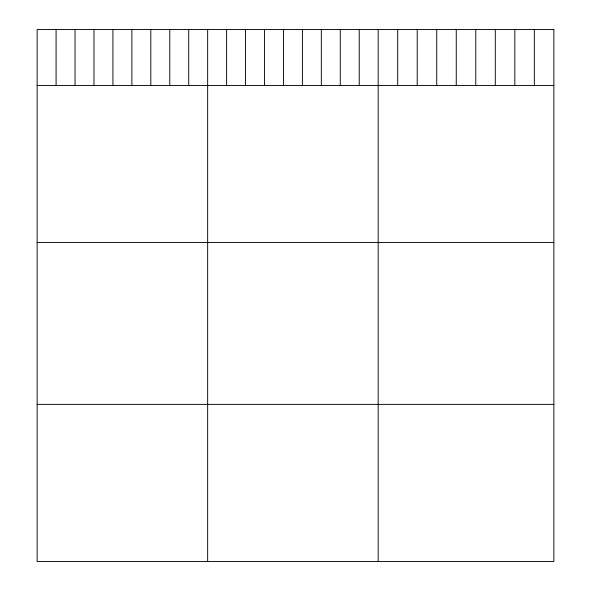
<?xml version="1.0" encoding="UTF-8"?>
<svg xmlns="http://www.w3.org/2000/svg" width="591" height="591" viewBox="0 0 591 591"><rect width="100%" height="100%" fill="white"/><g stroke="black" fill="none" stroke-linecap="round" stroke-linejoin="round"><path stroke-width="0.89" d="M37.137 85.436L553.863 85.436M37.137 242.517L553.863 242.517M37.137 404.362L553.863 404.362M534.338 29.55L534.338 85.436M514.82 29.55L514.82 85.436M495.295 29.55L495.295 85.436M475.777 29.55L475.777 85.436M456.259 29.55L456.259 85.436M436.734 29.55L436.734 85.436M417.216 29.55L417.216 85.436M397.699 29.55L397.699 85.436M378.174 29.55L378.174 561.45M359.232 29.55L359.232 85.436M340.283 29.55L340.283 85.436M321.334 29.55L321.334 85.436M302.393 29.55L302.393 85.436M283.444 29.55L283.444 85.436M264.495 29.55L264.495 85.436M245.553 29.55L245.553 85.436M226.604 29.55L226.604 85.436M207.655 29.55L207.655 561.45M188.714 29.55L188.714 85.436M169.765 29.55L169.765 85.436M150.816 29.55L150.816 85.436M131.874 29.55L131.874 85.436M112.925 29.55L112.925 85.436M93.976 29.55L93.976 85.436M75.035 29.55L75.035 85.436M56.086 29.55L56.086 85.436M553.863 29.55L37.137 29.55L37.137 561.45L553.863 561.45L553.863 29.55"/></g></svg>
